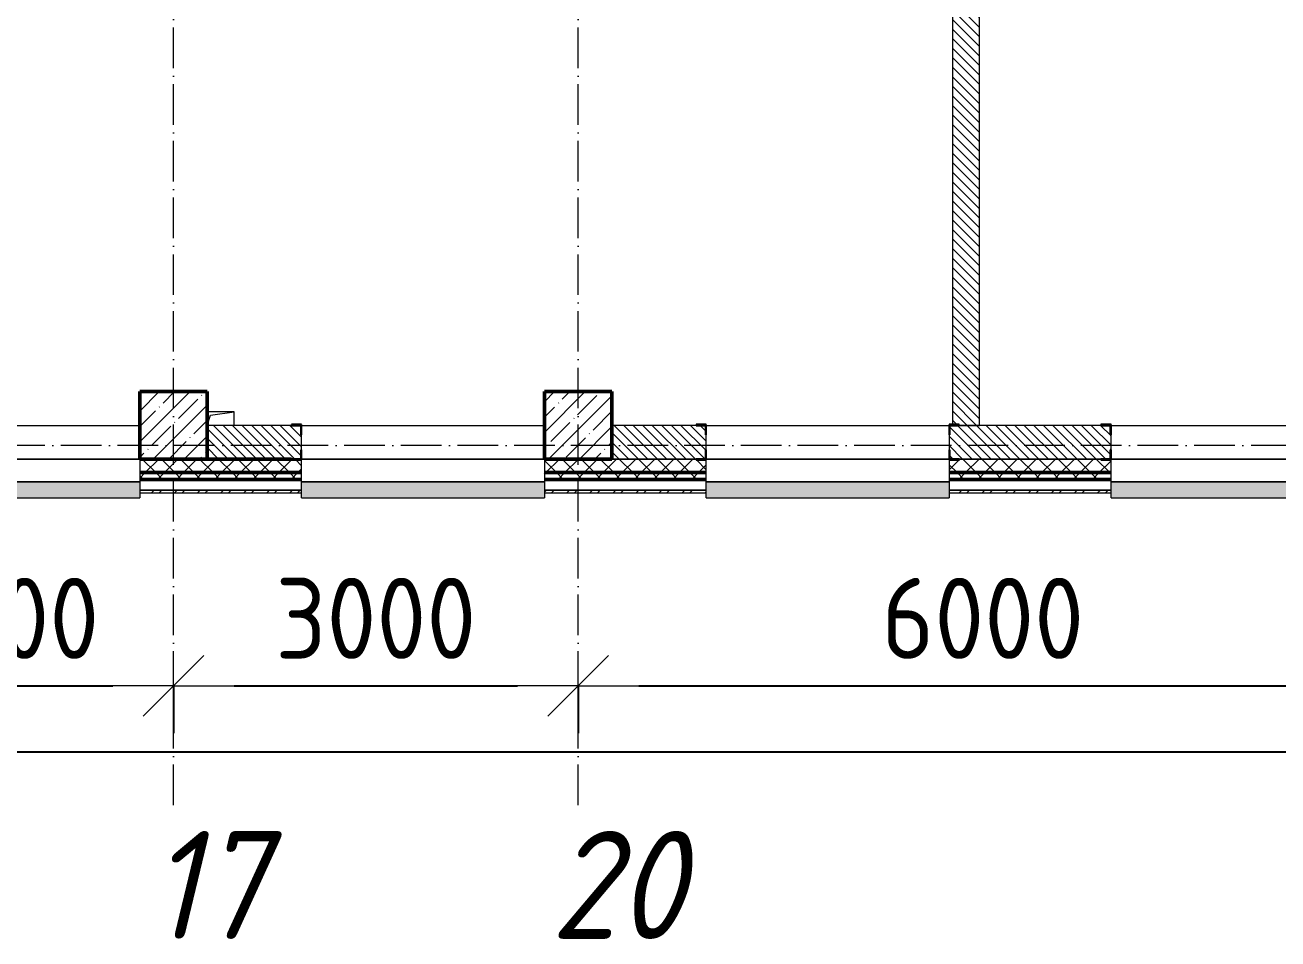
# Model space of a CAD drawing. Header units: millimetres. Extents: x 2294 to 908349, y -83289 to 219220.
# Drawn here: x 190534 to 199821, y 551 to 7322 of the extents above; entities that cross this region are included whole.
import ezdxf

# ---------------------------------------------------------------- set-up
doc = ezdxf.new("R2010")
doc.units = ezdxf.units.MM
doc.linetypes.add('50_200_ШТРИХ_1Т_ш5_п1_п1_', pattern=[700, 500, -100, 0, -100])
for name, color, linetype, lineweight in [('A-____-____-DIMS', 7, 'Continuous', 9), ('A-GENM-____-MCUT', 7, 'Continuous', 25), ('A-GENM-____-OTLN', 7, 'Continuous', 9), ('A-GENM-____-OTLN-1', 7, 'Continuous', 25), ('A-GLAZ-____-OTLN', 7, 'Continuous', 9), ('A-WALL-____-MCUT-2', 7, 'Continuous', 50), ('A-WALL-____-MCUT-3', 7, 'Continuous', 9), ('A-WALL-____-OTLN', 7, 'Continuous', 9), ('A-WALL-____-PATT-1', 7, 'Continuous', 9), ('A-WALL-FNSH-MCUT-1', 7, 'Continuous', 9), ('S-COLS-____-MCUT', 7, 'Continuous', 50), ('S-COLS-____-OTLN', 7, 'Continuous', 9), ('S-GRID-____-IDEN', 7, 'Continuous', 9), ('S-GRID-____-OTLN-1', 7, '50_200_ШТРИХ_1Т_ш5_п1_п1_', 9)]:
    doc.layers.add(name, color=color, linetype=linetype, lineweight=lineweight)
doc.layers.add('A-GLAZ-____-OTLN-1', color=7, linetype='Continuous', lineweight=9, true_color=0xc0c0c0)
doc.styles.add('ISOCPEUR_I', font='isocpeui.ttf', dxfattribs={"width": 0.9, "height": 2.5})
doc.styles.add('СПДС', font='isocpeur.ttf', dxfattribs={"width": 0.9})
doc.dimstyles.new('Размера А3', dxfattribs={"dimtxt": 800, "dimasz": 450, "dimexe": 350, "dimexo": 100, "dimgap": 200, "dimtad": 1, "dimdec": 0, "dimrnd": 10, "dimzin": 0, "dimdsep": 46, "dimtxsty": 'СПДС', "dimblk": 'ARROWHEAD_6', "dimcen": 1, "dimclrd": 5, "dimclre": 5, "dimclrt": 5, "dimazin": 0, "dimtfac": 1, "dimtdec": 0, "dimtmove": 2, "dimatfit": 3, "dimfxl": 1, "dimtolj": 1, "dimtzin": 0, "dimarcsym": 0})
pattern_1 = [(135, (165583.507, 6025.276), (-35.35534, -35.35534), [])]
pattern_2 = [(45, (165583.51, 6025.28), (-70.71068, 70.71068), []), (135, (165583.51, 6025.28), (-70.71068, -70.71068), [])]

# ---------------------------------------------------------------- blocks, each defined once
blk = doc.blocks.new('ARROWHEAD_6')
at = {"color": 0, "linetype": 'Continuous'}
for p, q in [((-0.5, -0.5), (0.5, 0.5)), ((0, 0), (-1, 0))]:
    blk.add_line(p, q, dxfattribs=at)
blk = doc.blocks.new('*D2719')
at = {"layer": 'A-____-____-DIMS', "color": 0, "lineweight": -2, "transparency": 16777216}
for p, q in [((189033.5, 2432.8), (189033.5, 2076.8)), ((189483.5, 2426.8), (191183.5, 2426.8)), ((191633.5, 2432.8), (191633.5, 2076.8))]:
    blk.add_line(p, q, dxfattribs=at)
at = {"layer": 'Defpoints', "color": 0, "transparency": 16777216}
for p in [(189033.5, 2532.8), (191633.5, 2532.8), (191633.5, 2426.8)]:
    blk.add_point(p, dxfattribs=at)
at = {"layer": 'A-____-____-DIMS', "color": 0, "lineweight": -2, "transparency": 16777216, "xscale": 450, "yscale": 450, "zscale": 450, "rotation": 180}
blk.add_blockref('ARROWHEAD_6', (189033.5, 2426.8), dxfattribs=at)
at = {"layer": 'A-____-____-DIMS', "color": 0, "lineweight": -2, "transparency": 16777216, "xscale": 450, "yscale": 450, "zscale": 450}
blk.add_blockref('ARROWHEAD_6', (191633.5, 2426.8), dxfattribs=at)
at = {"layer": 'A-____-____-DIMS', "color": 0, "transparency": 16777216, "insert": (190333.5, 2926.8), "char_height": 600, "attachment_point": 5, "style": 'СПДС'}
blk.add_mtext('\\A1;2600', dxfattribs=at)
blk = doc.blocks.new('*D2720')
at = {"layer": 'A-____-____-DIMS', "color": 0, "lineweight": -2, "transparency": 16777216}
for p, q in [((191633.5, 2432.8), (191633.5, 2076.8)), ((192083.5, 2426.8), (194183.5, 2426.8)), ((194633.5, 2432.8), (194633.5, 2076.8))]:
    blk.add_line(p, q, dxfattribs=at)
at = {"layer": 'Defpoints', "color": 0, "transparency": 16777216}
for p in [(191633.5, 2532.8), (194633.5, 2532.8), (194633.5, 2426.8)]:
    blk.add_point(p, dxfattribs=at)
at = {"layer": 'A-____-____-DIMS', "color": 0, "lineweight": -2, "transparency": 16777216, "xscale": 450, "yscale": 450, "zscale": 450, "rotation": 180}
blk.add_blockref('ARROWHEAD_6', (191633.5, 2426.8), dxfattribs=at)
at = {"layer": 'A-____-____-DIMS', "color": 0, "lineweight": -2, "transparency": 16777216, "xscale": 450, "yscale": 450, "zscale": 450}
blk.add_blockref('ARROWHEAD_6', (194633.5, 2426.8), dxfattribs=at)
at = {"layer": 'A-____-____-DIMS', "color": 0, "transparency": 16777216, "insert": (193133.5, 2926.8), "char_height": 600, "attachment_point": 5, "style": 'СПДС'}
blk.add_mtext('\\A1;3000', dxfattribs=at)
blk = doc.blocks.new('*D2721')
at = {"layer": 'A-____-____-DIMS', "color": 0, "lineweight": -2, "transparency": 16777216}
for p, q in [((194633.5, 2432.8), (194633.5, 2076.8)), ((195083.5, 2426.8), (200183.5, 2426.8)), ((200633.5, 2432.8), (200633.5, 2076.8))]:
    blk.add_line(p, q, dxfattribs=at)
at = {"layer": 'Defpoints', "color": 0, "transparency": 16777216}
for p in [(194633.5, 2532.8), (200633.5, 2532.8), (200633.5, 2426.8)]:
    blk.add_point(p, dxfattribs=at)
at = {"layer": 'A-____-____-DIMS', "color": 0, "lineweight": -2, "transparency": 16777216, "xscale": 450, "yscale": 450, "zscale": 450, "rotation": 180}
blk.add_blockref('ARROWHEAD_6', (194633.5, 2426.8), dxfattribs=at)
at = {"layer": 'A-____-____-DIMS', "color": 0, "lineweight": -2, "transparency": 16777216, "xscale": 450, "yscale": 450, "zscale": 450}
blk.add_blockref('ARROWHEAD_6', (200633.5, 2426.8), dxfattribs=at)
at = {"layer": 'A-____-____-DIMS', "color": 0, "transparency": 16777216, "insert": (197633.5, 2926.8), "char_height": 600, "attachment_point": 5, "style": 'СПДС'}
blk.add_mtext('\\A1;6000', dxfattribs=at)
blk = doc.blocks.new('*D2741')
at = {"layer": 'A-____-____-DIMS', "color": 0, "lineweight": -2, "transparency": 16777216}
for p, q in [((163233.5, 1944.6), (163233.5, 1588.5)), ((163683.5, 1938.5), (266283.5, 1938.5)), ((266733.5, 1944.6), (266733.5, 1588.5))]:
    blk.add_line(p, q, dxfattribs=at)
at = {"layer": 'Defpoints', "color": 0, "transparency": 16777216}
for p in [(163233.5, 2044.6), (266733.5, 2044.6), (266733.5, 1938.5)]:
    blk.add_point(p, dxfattribs=at)
at = {"layer": 'A-____-____-DIMS', "color": 0, "lineweight": -2, "transparency": 16777216, "xscale": 450, "yscale": 450, "zscale": 450, "rotation": 180}
blk.add_blockref('ARROWHEAD_6', (163233.5, 1938.5), dxfattribs=at)
at = {"layer": 'A-____-____-DIMS', "color": 0, "lineweight": -2, "transparency": 16777216, "xscale": 450, "yscale": 450, "zscale": 450}
blk.add_blockref('ARROWHEAD_6', (266733.5, 1938.5), dxfattribs=at)
at = {"layer": 'A-____-____-DIMS', "color": 0, "transparency": 16777216, "insert": (214983.5, 2438.5), "char_height": 600, "attachment_point": 5, "style": 'СПДС'}
blk.add_mtext('\\A1;103500', dxfattribs=at)
blk = doc.blocks.new('BSC_Колонна _Прямоугольная - 500х500-V74-АР1_План отверстий 3 этажа в осях 1-64_А-ГГ')
at = {"layer": 'S-COLS-____-OTLN'}
h = blk.add_hatch(dxfattribs=at)
h.set_pattern_fill('FP_111', color=256, style=0, pattern_type=2)
h.set_pattern_definition([(45, (-29050, 1668.96), (-114.04925, 114.04925), []), (45, (-28935.95, 1668.96), (-114.04925, 114.04925), [201.613, -40.323, 3.353, -36.97])])
h.paths.add_polyline_path([(-250, -250), (250, -250), (250, 250), (-250, 250)], flags=0)
at = {"layer": 'S-COLS-____-MCUT'}
for p, q in [((250, 250), (-250, 250)), ((-250, 250), (-250, -250)), ((250, -250), (250, 250)), ((-250, -250), (250, -250))]:
    blk.add_line(p, q, dxfattribs=at)
blk = doc.blocks.new('BSC_Колонна _Прямоугольная - 500х500-V104-АР1_План отверстий 3 этажа в осях 1-64_А-ГГ')
at = {"layer": 'S-COLS-____-OTLN'}
h = blk.add_hatch(dxfattribs=at)
h.set_pattern_fill('FP_127', color=256, style=0, pattern_type=2)
h.set_pattern_definition([(45, (-26050, 1668.96), (-114.0493, 114.0493), []), (45, (-25935.95, 1668.96), (-114.0493, 114.0493), [201.613, -40.323, 3.353, -36.97])])
h.paths.add_polyline_path([(-250, -250), (250, -250), (250, 250), (-250, 250)], flags=0)
at = {"layer": 'S-COLS-____-MCUT'}
for p, q in [((250, 250), (-250, 250)), ((-250, 250), (-250, -250)), ((250, -250), (250, 250)), ((-250, -250), (250, -250))]:
    blk.add_line(p, q, dxfattribs=at)
blk = doc.blocks.new('Фахверк_СКБ_Уголок - 250_2700-27497298-АР1_План отверстий 3 этажа в осях 1-64_А-ГГ')
at = {"layer": 'A-GENM-____-MCUT'}
for p, q in [((200, 181), (125, 181)), ((125, 181), (125, 106)), ((125, 106), (131, 106)), ((131, 106), (131, 175)), ((131, 175), (200, 175)), ((200, 175), (200, 181)), ((131, -6), (125, -6)), ((125, -6), (125, -81)), ((125, -81), (200, -81)), ((131, -75), (131, -6)), ((200, -75), (131, -75)), ((200, -81), (200, -75))]:
    blk.add_line(p, q, dxfattribs=at)
blk = doc.blocks.new('AR_Отверстие прямоугольное _в плите_ - AR_Отверстие прямоугольное _в плите_-30510712-АР1_План отверстий 3 этажа в осях 1-64_А-ГГ')
at = {"layer": 'A-GENM-____-OTLN'}
for p, q in [((100, 50), (-100, 50)), ((-100, -50), (-75, 25)), ((-75, 25), (100, 50)), ((100, -50), (100, 50))]:
    blk.add_line(p, q, dxfattribs=at)
blk = doc.blocks.new('Отлив_СКБ - Отлив витража_120_НВФ-V214-АР1_План отверстий 3 этажа в осях 1-64_А-ГГ')
at = {"layer": 'A-GLAZ-____-OTLN-1'}
for points in [[(0, -2), (1800, -2), (1800, 0), (0, 0)], [(730.8, -120), (1800, -120), (1800, -2), (0, -2), (0, -120)]]:
    blk.add_hatch(color=256, dxfattribs=at).paths.add_polyline_path(points, flags=0)
at = {"layer": 'A-GLAZ-____-OTLN'}
for p, q in [((0, 0), (1800, 0)), ((1800, -2), (0, -2)), ((0, -120), (0, -83)), ((1800, -63), (1800, -120)), ((0, -120), (1800, -120))]:
    blk.add_line(p, q, dxfattribs=at)
blk = doc.blocks.new('Отлив_СКБ - Отлив витража_120_НВФ-31885687-АР1_План отверстий 3 этажа в осях 1-64_А-ГГ')
at = {"layer": 'A-GLAZ-____-OTLN-1'}
for points in [[(0, 0), (0, -2), (1800, -2), (1800, 0), (534.2, 0)], [(0, -2), (0, -120), (1800, -120), (1800, -2), (534.2, -2)]]:
    blk.add_hatch(color=256, dxfattribs=at).paths.add_polyline_path(points, flags=0)
at = {"layer": 'A-GLAZ-____-OTLN'}
for p, q in [((0, 0), (1800, 0)), ((1800, -2), (0, -2)), ((0, -120), (0, -83)), ((1800, -83), (1800, -120)), ((0, -120), (1800, -120))]:
    blk.add_line(p, q, dxfattribs=at)
blk = doc.blocks.new('3floor')
at = {"layer": 'A-WALL-____-PATT-1'}
h = blk.add_hatch(dxfattribs=at)
h.set_pattern_fill('FP_6', color=256, style=0, pattern_type=2)
h.set_pattern_definition(pattern_1)
h.paths.add_polyline_path([(197608.5, 4356.3), (197608.5, 11456.3), (197408.5, 11456.3), (197408.5, 4362.3), (197458.5, 4362.3), (197458.5, 4356.3)], flags=0)
h = blk.add_hatch(dxfattribs=at)
h.set_pattern_fill('FP_6', color=256, style=0, pattern_type=2)
h.set_pattern_definition(pattern_1)
h.paths.add_polyline_path([(191883.5, 4106.3), (192577.5, 4106.3), (192577.5, 4175.3), (192583.5, 4175.3), (192583.5, 4287.3), (192577.5, 4287.3), (192577.5, 4356.3), (191883.5, 4356.3)], flags=0)
h = blk.add_hatch(dxfattribs=at)
h.set_pattern_fill('FP_6', color=256, style=0, pattern_type=2)
h.set_pattern_definition(pattern_1)
h.paths.add_polyline_path([(197389.5, 4106.3), (198577.5, 4106.3), (198577.5, 4175.3), (198583.5, 4175.3), (198583.5, 4287.3), (198577.5, 4287.3), (198577.5, 4356.3), (197389.5, 4356.3), (197389.5, 4287.3), (197383.5, 4287.3), (197384.2, 4175.3), (197389.5, 4175.3)], flags=0)
h.paths.add_polyline_path([(195577.5, 4106.3), (195577.5, 4175.3), (195583.5, 4175.3), (195583.5, 4287.3), (195577.5, 4287.3), (195577.5, 4356.3), (194883.5, 4356.3), (194883.5, 4106.3), (195508.5, 4106.3)], flags=0)
h = blk.add_hatch(dxfattribs=at)
h.set_pattern_fill('FP_1', color=256, style=0, pattern_type=2)
h.set_pattern_definition(pattern_2)
h.paths.add_polyline_path([(266333.5, 4006.3), (266833.5, 4006.3), (266833.5, 4106.3), (257808.5, 4106.3), (257808.5, 4100.3), (257733.5, 4100.3), (257733.5, 4006.3), (266315.3, 4006.3)], flags=0)
h.paths.add_polyline_path([(254826.8, 4006.3), (255933.5, 4006.3), (255933.5, 4100.3), (255858.5, 4100.3), (255858.5, 4106.3), (247983.5, 4106.3), (247983.5, 4006.3), (254583.5, 4006.3)], flags=0)
h.paths.add_polyline_path([(246983.5, 4006.3), (246983.5, 4106.3), (245858.5, 4106.3), (245858.5, 4100.3), (245783.5, 4100.3), (245783.5, 4006.3), (246873.2, 4006.3)], flags=0)
h.paths.add_polyline_path([(243983.5, 4006.3), (243983.5, 4100.3), (243908.5, 4100.3), (243908.5, 4106.3), (242858.5, 4106.3), (242858.5, 4100.3), (242783.5, 4100.3), (242783.5, 4006.3), (243338.3, 4006.3)], flags=0)
h.paths.add_polyline_path([(240983.5, 4006.3), (240983.5, 4106.3), (239858.5, 4106.3), (239858.5, 4100.3), (239783.5, 4100.3), (239783.5, 4006.3), (239858.5, 4006.3)], flags=0)
h.paths.add_polyline_path([(236583.5, 4006.3), (237983.5, 4006.3), (237983.5, 4106.3), (236658.5, 4106.3), (236658.5, 4100.3), (236583.5, 4100.3)], flags=0)
h.paths.add_polyline_path([(234500.9, 4006.3), (234783.5, 4006.3), (234783.5, 4100.3), (234708.5, 4100.3), (234708.5, 4106.3), (233658.5, 4106.3), (233658.5, 4100.3), (233583.5, 4100.3), (233583.5, 4006.3), (233617.2, 4006.3)], flags=0)
h.paths.add_polyline_path([(231783.5, 4006.3), (231783.5, 4106.3), (230658.5, 4106.3), (230658.5, 4100.3), (230583.5, 4100.3), (230583.5, 4006.3), (230658.5, 4006.3)], flags=0)
h.paths.add_polyline_path([(228433.5, 4006.3), (228783.5, 4006.3), (228783.5, 4100.3), (228708.5, 4100.3), (228708.5, 4106.3), (227658.5, 4106.3), (227658.5, 4100.3), (227583.5, 4100.3), (227583.5, 4006.3), (228314.8, 4006.3)], flags=0)
h.paths.add_polyline_path([(225783.5, 4006.3), (225783.5, 4100.3), (225708.5, 4100.3), (225708.5, 4106.3), (224658.5, 4106.3), (224658.5, 4100.3), (224583.5, 4100.3), (224583.5, 4006.3), (225663.6, 4006.3)], flags=0)
h.paths.add_polyline_path([(222783.5, 4006.3), (222783.5, 4100.3), (222708.5, 4100.3), (222708.5, 4106.3), (221658.5, 4106.3), (221658.5, 4100.3), (221583.5, 4100.3), (221583.5, 4006.3), (222128.7, 4006.3)], flags=0)
h.paths.add_polyline_path([(218593.8, 4006.3), (219783.5, 4006.3), (219783.5, 4100.3), (219708.5, 4100.3), (219708.5, 4106.3), (218658.5, 4106.3), (218658.5, 4100.3), (218583.5, 4100.3), (218583.5, 4006.3), (218589.5, 4006.3)], flags=0)
h.paths.add_polyline_path([(215583.5, 4006.3), (216783.5, 4006.3), (216783.5, 4100.3), (216708.5, 4100.3), (216708.5, 4106.3), (215658.5, 4106.3), (215658.5, 4100.3), (215583.5, 4100.3)], flags=0)
h.paths.add_polyline_path([(210640.2, 4006.3), (210783.5, 4006.3), (210783.5, 4100.3), (210708.5, 4100.3), (210708.5, 4106.3), (209658.5, 4106.3), (209658.5, 4100.3), (209583.5, 4100.3), (209583.5, 4006.3), (210433.5, 4006.3)], flags=0)
h.paths.add_polyline_path([(207783.5, 4006.3), (207783.5, 4100.3), (207708.5, 4100.3), (207708.5, 4106.3), (206658.5, 4106.3), (206658.5, 4100.3), (206583.5, 4100.3), (206583.5, 4006.3), (207777.5, 4006.3)], flags=0)
h.paths.add_polyline_path([(204454, 4006.3), (204783.5, 4006.3), (204783.5, 4100.3), (204708.5, 4101), (204708.5, 4106.3), (203383.5, 4106.3), (203383.5, 4006.3)], flags=0)
h.paths.add_polyline_path([(200919.1, 4006.3), (201583.5, 4006.3), (201583.5, 4100.3), (201508.5, 4100.3), (201508.5, 4106.3), (200383.5, 4106.3), (200383.5, 4006.3)], flags=0)
h.paths.add_polyline_path([(198583.5, 4006.3), (198583.5, 4100.3), (198508.5, 4100.3), (198508.5, 4106.3), (197458.5, 4106.3), (197458.5, 4100.3), (197383.5, 4100.3), (197384.2, 4006.3), (198577.5, 4006.3)], flags=0)
h.paths.add_polyline_path([(195583.5, 4006.3), (195583.5, 4100.3), (195508.5, 4100.3), (195508.5, 4106.3), (194383.5, 4106.3), (194383.5, 4006.3), (194733, 4006.3)], flags=0)
h.paths.add_polyline_path([(192583.5, 4006.3), (192583.5, 4100.3), (192508.5, 4100.3), (192508.5, 4106.3), (191383.5, 4106.3), (191383.5, 4006.3), (192081.8, 4006.3)], flags=0)
h.paths.add_polyline_path([(189583.5, 4006.3), (189583.5, 4100.3), (189508.5, 4100.3), (189508.5, 4106.3), (188458.5, 4106.3), (188458.5, 4100.3), (188383.5, 4100.3), (188383.5, 4006.3), (188546.9, 4006.3)], flags=0)
h.paths.add_polyline_path([(179709.5, 4006.3), (180583.5, 4006.3), (180583.5, 4100.3), (180508.5, 4100.3), (180508.5, 4106.3), (179458.5, 4106.3), (179458.5, 4100.3), (179383.5, 4100.3), (179383.5, 4006.3)], flags=0)
h.paths.add_polyline_path([(177942.1, 4006.3), (178383.5, 4006.3), (178383.5, 4100.3), (178308.5, 4100.3), (178308.5, 4106.3), (173058.5, 4106.3), (173058.5, 4100.3), (172983.5, 4100.3), (172983.5, 4006.3), (176483.5, 4006.3)], flags=0)
h.paths.add_polyline_path([(170872.2, 4006.3), (171983.5, 4006.3), (171983.5, 4100.3), (171908.5, 4100.3), (171908.5, 4106.3), (163133.5, 4106.3), (163133.5, 4006.3), (169104.8, 4006.3)], flags=0)
h = blk.add_hatch(dxfattribs=at)
h.set_pattern_fill('FP_1', color=256, style=0, pattern_type=2)
h.set_pattern_definition(pattern_2)
h.paths.add_polyline_path([(266833.5, 3956.3), (266933.5, 3956.3), (266933.5, 4006.3), (257733.5, 4006.3), (257733.5, 3956.3), (266315.3, 3956.3)], flags=0)
h.paths.add_polyline_path([(254826.8, 3956.3), (255933.5, 3956.3), (255933.5, 4006.3), (247983.5, 4006.3), (247983.5, 3956.3), (253943, 3956.3)], flags=0)
h.paths.add_polyline_path([(246873.2, 3956.3), (246983.5, 3956.3), (246983.5, 4006.3), (245783.5, 4006.3), (245783.5, 3956.3), (245989.5, 3956.3)], flags=0)
h.paths.add_polyline_path([(242783.5, 3956.3), (243983.5, 3956.3), (243983.5, 4006.3), (242783.5, 4006.3)], flags=0)
h.paths.add_polyline_path([(239803.3, 3956.3), (240983.5, 3956.3), (240983.5, 4006.3), (239783.5, 4006.3), (239783.5, 3956.3)], flags=0)
h.paths.add_polyline_path([(237983.5, 3956.3), (237983.5, 4006.3), (236583.5, 4006.3), (236583.5, 3956.3), (237152.1, 3956.3)], flags=0)
h.paths.add_polyline_path([(234783.5, 3956.3), (234783.5, 4006.3), (233583.5, 4006.3), (233583.5, 3956.3), (234500.9, 3956.3)], flags=0)
h.paths.add_polyline_path([(231783.5, 3956.3), (231783.5, 4006.3), (230583.5, 4006.3), (230583.5, 3956.3)], flags=0)
h.paths.add_polyline_path([(228783.5, 3956.3), (228783.5, 4006.3), (227583.5, 4006.3), (227583.5, 3956.3), (228314.8, 3956.3)], flags=0)
h.paths.add_polyline_path([(224583.5, 3956.3), (225783.5, 3956.3), (225783.5, 4006.3), (224583.5, 4006.3)], flags=0)
h.paths.add_polyline_path([(221583.5, 3956.3), (222783.5, 3956.3), (222783.5, 4006.3), (221583.5, 4006.3)], flags=0)
h.paths.add_polyline_path([(218593.8, 3956.3), (219783.5, 3956.3), (219783.5, 4006.3), (218583.5, 4006.3), (218583.5, 3956.3)], flags=0)
h.paths.add_polyline_path([(216783.5, 3956.3), (216783.5, 4006.3), (215583.5, 4006.3), (215583.5, 3956.3), (215942.6, 3956.3)], flags=0)
h.paths.add_polyline_path([(210640.2, 3956.3), (210783.5, 3956.3), (210783.5, 4006.3), (209583.5, 4006.3), (209583.5, 3956.3), (209756.4, 3956.3)], flags=0)
h.paths.add_polyline_path([(207783.5, 3956.3), (207783.5, 4006.3), (206583.5, 4006.3), (206583.5, 3956.3), (207105.2, 3956.3)], flags=0)
h.paths.add_polyline_path([(204454, 3956.3), (204783.5, 3956.3), (204783.5, 4006.3), (203383.5, 4006.3), (203383.5, 3956.3)], flags=0)
h.paths.add_polyline_path([(201583.5, 3956.3), (201583.5, 4006.3), (200383.5, 4006.3), (200383.5, 3956.3), (200919.1, 3956.3)], flags=0)
h.paths.add_polyline_path([(198583.5, 3956.3), (198583.5, 4006.3), (197383.5, 4006.3), (197384.2, 3956.3)], flags=0)
h.paths.add_polyline_path([(195583.5, 3956.3), (195583.5, 4006.3), (194383.5, 4006.3), (194383.5, 3956.3), (194733, 3956.3)], flags=0)
h.paths.add_polyline_path([(192583.5, 3956.3), (192583.5, 4006.3), (191383.5, 4006.3), (191383.5, 3956.3), (192081.8, 3956.3)], flags=0)
h.paths.add_polyline_path([(188546.9, 3956.3), (189583.5, 3956.3), (189583.5, 4006.3), (188383.5, 4006.3), (188383.5, 3956.3)], flags=0)
h.paths.add_polyline_path([(179383.5, 3956.3), (180583.5, 3956.3), (180583.5, 4006.3), (179383.5, 4006.3)], flags=0)
h.paths.add_polyline_path([(178383.5, 3956.3), (178383.5, 4006.3), (172983.5, 4006.3), (172983.5, 3956.3), (177942.1, 3956.3)], flags=0)
h.paths.add_polyline_path([(171756, 3956.3), (171983.5, 3956.3), (171983.5, 4006.3), (163033.5, 4006.3), (163033.5, 3956.3), (170872.2, 3956.3)], flags=0)
h = blk.add_hatch(dxfattribs=at)
h.set_pattern_fill('FP_3', color=256, style=0, pattern_type=2)
h.set_pattern_definition([(45, (165583.51, 6025.28), (-85.5366, 85.5366), []), (45, (165640.53, 6025.28), (-85.5366, 85.5366), [])])
h.paths.add_polyline_path([(203898.5, 3856.3), (203898.5, 3876.3), (203384.5, 3876.3), (203384.5, 3856.3)], flags=0)
h.paths.add_polyline_path([(201583.5, 3856.3), (201583.5, 3876.3), (200383.5, 3876.3), (200383.5, 3856.3), (200919.1, 3856.3)], flags=0)
h.paths.add_polyline_path([(198583.5, 3856.3), (198583.5, 3876.3), (197384.5, 3876.3), (197384.5, 3856.3)], flags=0)
h.paths.add_polyline_path([(195583.5, 3856.3), (195583.5, 3876.3), (194383.5, 3876.3), (194383.5, 3856.3), (194733, 3856.3)], flags=0)
h.paths.add_polyline_path([(192081.8, 3856.3), (192583.5, 3856.3), (192583.5, 3876.3), (191384.5, 3876.3), (191384.5, 3856.3)], flags=0)
h.paths.add_polyline_path([(189583.5, 3856.3), (189583.5, 3876.3), (188383.5, 3876.3), (188383.5, 3856.3), (188546.9, 3856.3)], flags=0)
h.paths.add_polyline_path([(179709.5, 3856.3), (180583.5, 3856.3), (180583.5, 3876.3), (179383.5, 3876.3), (179383.5, 3856.3)], flags=0)
h.paths.add_polyline_path([(178383.5, 3856.3), (178383.5, 3876.3), (172983.5, 3876.3), (172983.5, 3856.3), (177942.1, 3856.3)], flags=0)
h.paths.add_polyline_path([(171756, 3856.3), (171983.5, 3856.3), (171983.5, 3876.3), (162903.5, 3876.3), (162903.5, 3856.3), (170872.2, 3856.3)], flags=0)
at = {"layer": 'A-WALL-____-MCUT-2'}
for p, q in [((192508.5, 4106.3), (191883.5, 4106.3)), ((191883.5, 4106.3), (192508.5, 4106.3)), ((191383.5, 4006.3), (192583.5, 4006.3)), ((194383.5, 4006.3), (195583.5, 4006.3)), ((197383.5, 4006.3), (198583.5, 4006.3)), ((191383.5, 3956.3), (192583.5, 3956.3)), ((194383.5, 3956.3), (195583.5, 3956.3)), ((197383.5, 3956.3), (198583.5, 3956.3))]:
    blk.add_line(p, q, dxfattribs=at)
at = {"layer": 'A-WALL-____-MCUT-3'}
for p, q in [((197608.5, 4356.3), (197608.5, 11456.3)), ((197408.5, 11256.3), (197408.5, 4362.3)), ((192508.5, 4356.3), (191883.5, 4356.3)), ((192583.5, 4175.3), (192583.5, 4287.3)), ((195508.5, 4356.3), (194883.5, 4356.3)), ((195583.5, 4175.3), (195583.5, 4287.3)), ((197383.5, 4287.3), (197383.5, 4175.3)), ((197458.5, 4356.3), (197608.5, 4356.3)), ((198508.5, 4356.3), (197458.5, 4356.3)), ((198583.5, 4175.3), (198583.5, 4287.3)), ((191383.5, 4106.3), (191383.5, 3876.3)), ((192583.5, 3876.3), (192583.5, 4100.3)), ((194383.5, 4106.3), (194383.5, 3876.3)), ((195508.5, 4106.3), (194883.5, 4106.3)), ((194883.5, 4106.3), (195508.5, 4106.3)), ((195583.5, 3876.3), (195583.5, 4100.3)), ((197383.5, 4100.3), (197383.5, 3876.3)), ((198508.5, 4106.3), (197458.5, 4106.3)), ((197458.5, 4106.3), (198508.5, 4106.3)), ((198583.5, 3876.3), (198583.5, 4100.3)), ((191383.5, 3876.3), (192583.5, 3876.3)), ((194383.5, 3876.3), (195583.5, 3876.3)), ((197383.5, 3876.3), (198583.5, 3876.3))]:
    blk.add_line(p, q, dxfattribs=at)
at = {"layer": 'A-WALL-____-OTLN'}
for p, q in [((189583.5, 4356.3), (191383.5, 4356.3)), ((192583.5, 4356.3), (194383.5, 4356.3)), ((195583.5, 4356.3), (197383.5, 4356.3)), ((198583.5, 4356.3), (200383.5, 4356.3)), ((189583.5, 4106.3), (191383.5, 4106.3)), ((191383.5, 4106.3), (189583.5, 4106.3)), ((192583.5, 4106.3), (194383.5, 4106.3)), ((194383.5, 4106.3), (192583.5, 4106.3)), ((195583.5, 4106.3), (197383.5, 4106.3)), ((197383.5, 4106.3), (195583.5, 4106.3)), ((198583.5, 4106.3), (200383.5, 4106.3)), ((200383.5, 4106.3), (198583.5, 4106.3)), ((197384.5, 3856.3), (197383.5, 3856.3))]:
    blk.add_line(p, q, dxfattribs=at)
at = {"layer": 'A-WALL-FNSH-MCUT-1'}
for p, q in [((192583.5, 3876.3), (191384.5, 3876.3)), ((191384.5, 3876.3), (191384.5, 3856.3)), ((191384.5, 3856.3), (192583.5, 3856.3)), ((192583.5, 3856.3), (192583.5, 3876.3)), ((195583.5, 3876.3), (194383.5, 3876.3)), ((194383.5, 3876.3), (194383.5, 3856.3)), ((194383.5, 3856.3), (195583.5, 3856.3)), ((195583.5, 3856.3), (195583.5, 3876.3)), ((198583.5, 3876.3), (197384.5, 3876.3)), ((197384.5, 3876.3), (197384.5, 3856.3)), ((197384.5, 3856.3), (198583.5, 3856.3)), ((198583.5, 3856.3), (198583.5, 3876.3))]:
    blk.add_line(p, q, dxfattribs=at)
at = {"layer": 'A-GENM-____-OTLN'}
blk.add_blockref('AR_Отверстие прямоугольное _в плите_ - AR_Отверстие прямоугольное _в плите_-30510712-АР1_План отверстий 3 этажа в осях 1-64_А-ГГ', (191983.5, 4406.3), dxfattribs=at)
at = {"layer": 'A-GENM-____-OTLN-1', "rotation": 180}
for p in [(192708.5, 4281.3), (195708.5, 4281.3), (198708.5, 4281.3)]:
    blk.add_blockref('Фахверк_СКБ_Уголок - 250_2700-27497298-АР1_План отверстий 3 этажа в осях 1-64_А-ГГ', p, dxfattribs=at)
at = {"layer": 'A-GENM-____-OTLN-1'}
blk.add_blockref('Фахверк_СКБ_Уголок - 250_2700-27497298-АР1_План отверстий 3 этажа в осях 1-64_А-ГГ', (197258.5, 4181.3), dxfattribs=at)
at = {"layer": 'A-GLAZ-____-OTLN'}
for name, p in [('Отлив_СКБ - Отлив витража_120_НВФ-V214-АР1_План отверстий 3 этажа в осях 1-64_А-ГГ', (189583.5, 3939.3)), ('Отлив_СКБ - Отлив витража_120_НВФ-31885687-АР1_План отверстий 3 этажа в осях 1-64_А-ГГ', (192583.5, 3939.3)), ('Отлив_СКБ - Отлив витража_120_НВФ-V214-АР1_План отверстий 3 этажа в осях 1-64_А-ГГ', (195583.5, 3939.3)), ('Отлив_СКБ - Отлив витража_120_НВФ-31885687-АР1_План отверстий 3 этажа в осях 1-64_А-ГГ', (198583.5, 3939.3))]:
    blk.add_blockref(name, p, dxfattribs=at)
at = {"layer": 'S-COLS-____-OTLN'}
for name, p in [('BSC_Колонна _Прямоугольная - 500х500-V104-АР1_План отверстий 3 этажа в осях 1-64_А-ГГ', (191633.5, 4356.3)), ('BSC_Колонна _Прямоугольная - 500х500-V74-АР1_План отверстий 3 этажа в осях 1-64_А-ГГ', (194633.5, 4356.3))]:
    blk.add_blockref(name, p, dxfattribs=at)
blk = doc.blocks.new('3osi')
at = {"layer": 'S-GRID-____-OTLN-1', "color": 251, "ltscale": 0.6, "true_color": 0x636466}
for p, q in [((191633.5, 1542.7), (191633.5, 16175.8)), ((194633.5, 1542.7), (194633.5, 16175.8)), ((269657.9, 4206.3), (160914.7, 4206.3))]:
    blk.add_line(p, q, dxfattribs=at)
at = {"layer": 'S-GRID-____-IDEN', "char_height": 800, "attachment_point": 1, "style": 'ISOCPEUR_I'}
for s, insert, width in [('17', (191452.4, 1351.4), 346.329), ('20', (194428.6, 1351.4), 404.05)]:
    blk.add_mtext(s, dxfattribs=dict(at, insert=insert, width=width))
at = {"layer": 'A-____-____-DIMS'}
for base, p1, p2, picture, middle in [((191633.5, 2426.8), (189033.5, 2532.8), (191633.5, 2532.8), '*D2719', (190333.5, 2926.8)), ((194633.5, 2426.8), (191633.5, 2532.8), (194633.5, 2532.8), '*D2720', (193133.5, 2926.8)), ((200633.5, 2426.8), (194633.5, 2532.8), (200633.5, 2532.8), '*D2721', (197633.5, 2926.8)), ((266733.5, 1938.5), (163233.5, 2044.6), (266733.5, 2044.6), '*D2741', (214983.5, 2438.5))]:
    dim = blk.add_linear_dim(base=base, p1=p1, p2=p2, dimstyle='Размера А3', override={"dimtxt": 600, "dimclrd": 0, "dimclre": 0, "dimclrt": 0}, dxfattribs=at)
    dim.commit()
    dim.dimension.update_dxf_attribs({"geometry": picture, "text_midpoint": middle})

msp = doc.modelspace()

# ---------------------------------------------------------------- block references
for name in ['3osi', '3floor']:
    msp.add_blockref(name, (0, 0))

doc.saveas('drawing.dxf')
